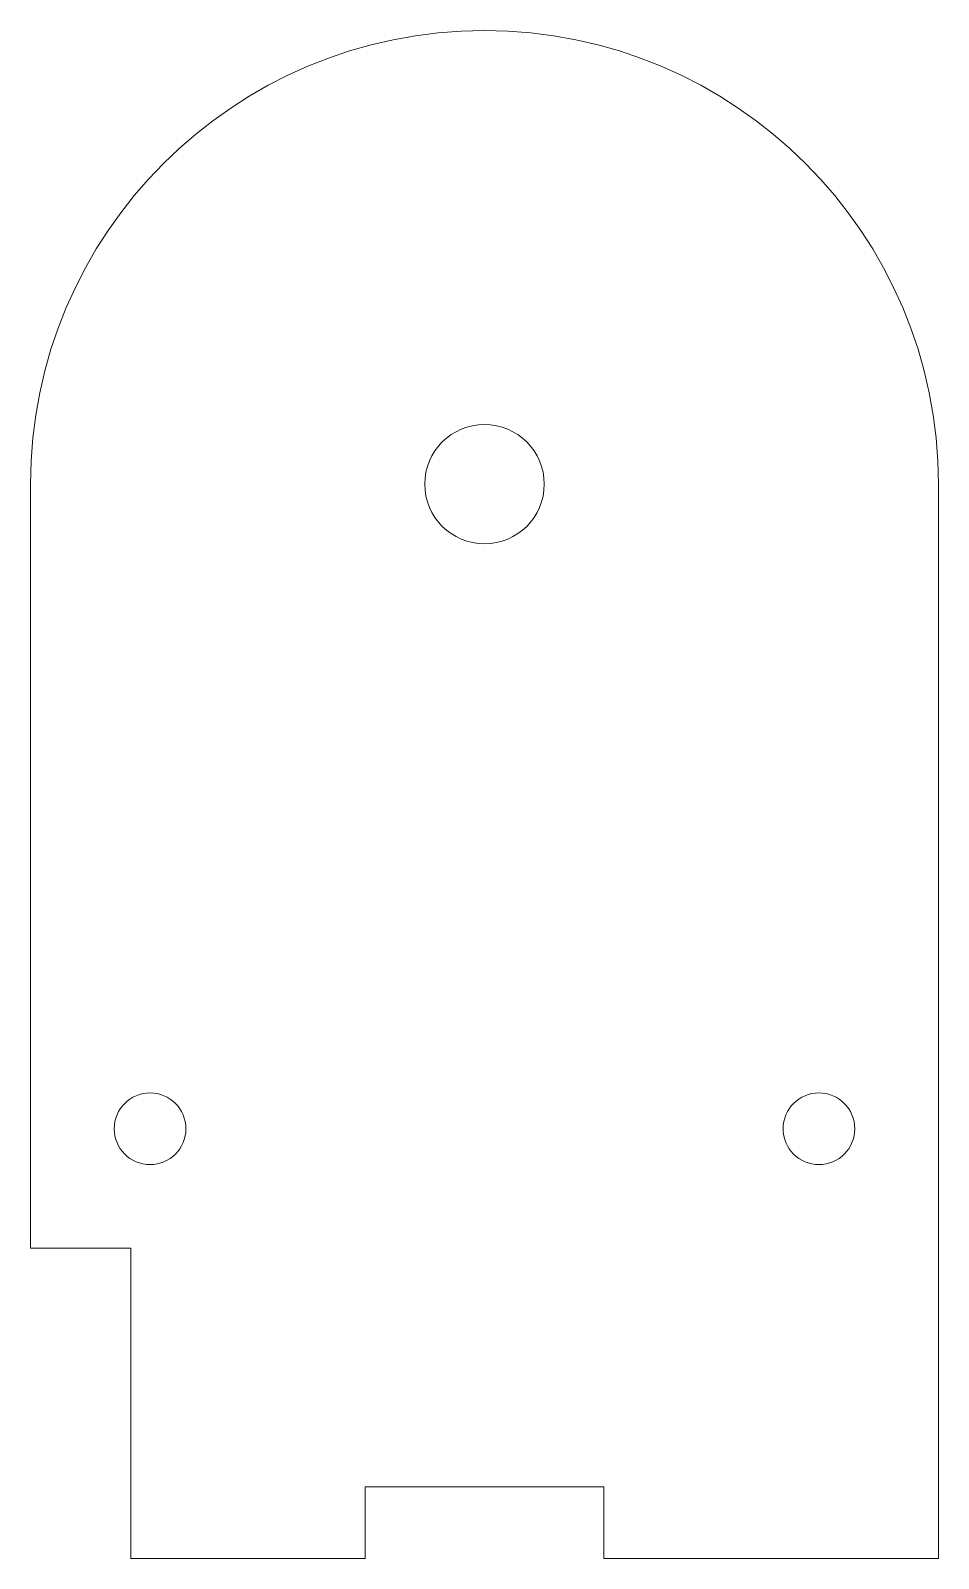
# Model space of a CAD drawing. Header units: millimetres. Extents: x -19 to 19, y -45 to 19.
import ezdxf

# ---------------------------------------------------------------- set-up
doc = ezdxf.new("R2010")
doc.units = ezdxf.units.MM

msp = doc.modelspace()

# ---------------------------------------------------------------- linework, layer by layer
at = {"color": 7, "linetype": 'Continuous', "lineweight": 15}
for p, q in [((-19, 0), (-19, -32)), ((19, -45), (19, 0)), ((-19, -32), (-14.8, -32)), ((-14.8, -32), (-14.8, -45)), ((-5, -42), (5, -42)), ((-5, -45), (-5, -42)), ((5, -42), (5, -45)), ((-14.8, -45), (-5, -45)), ((5, -45), (19, -45))]:
    msp.add_line(p, q, dxfattribs=at)
for centre, radius in [((0, 0), 2.5), ((-14, -27), 1.5), ((14, -27), 1.5)]:
    msp.add_circle(centre, radius, dxfattribs=at)
msp.add_arc((0, 0), 19, 0, 180, dxfattribs=at)

doc.saveas('drawing.dxf')
